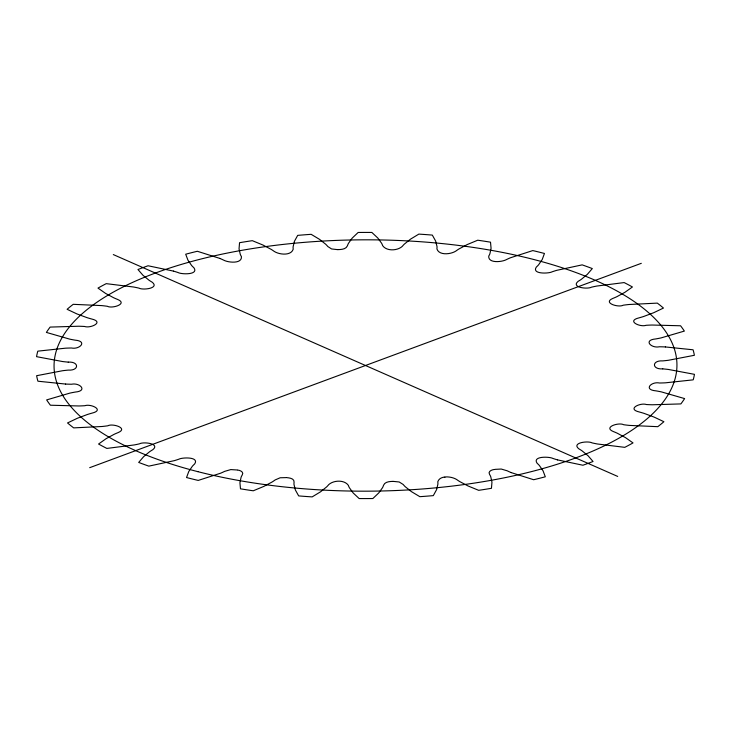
<?xml version="1.0" encoding="UTF-8"?>
<svg xmlns="http://www.w3.org/2000/svg" width="731" height="731" viewBox="0 0 731 731"><rect width="100%" height="100%" fill="white"/><g stroke="black" fill="none" stroke-linecap="round" stroke-linejoin="round"><path stroke-width="1.1" d="M89.694 467.676L641.306 263.324M494.969 469.366L501.247 469.046L507.241 470.81A69.591 28.08 -0.1 0 0 511.188 472.601M494.503 469.466C492.137 469.613 487.54 471.34 489.56 474.401A69.591 28.08 -0.1 0 1 490.757 476.749L491.954 482.186L491.451 488.299A329.763 133.069 -0.1 0 1 478.677 490.327L468.068 485.969L459.845 481.647A69.591 28.08 -0.1 0 1 456.774 479.591C451.685 476.265 439.907 474.986 437.778 481.811A69.591 28.08 -0.1 0 1 437.887 484.214L436.59 489.651L433.309 495.627A329.763 133.069 -0.1 0 1 419.841 496.678L411.398 491.607L405.285 486.745A69.591 28.08 -0.1 0 1 403.21 484.498L399.208 481.985L393.077 481.363M444.384 477.389L444.887 477.334M337.923 249.636C341.249 249.499 346.019 249.381 347.463 245.726A69.591 28.08 -0.1 0 1 348.449 243.359L352.205 238.105L358.144 232.467A329.763 133.069 -0.1 0 1 371.851 232.44L377.836 238.05L381.628 243.286A69.591 28.08 -0.1 0 1 382.642 245.653C386.635 251.4 397.417 250.852 402.315 246.347A69.591 28.08 -0.1 0 1 404.371 244.09L410.447 239.201L418.845 234.103A329.763 133.069 -0.1 0 1 432.323 235.09L435.649 241.056L436.992 246.484A69.591 28.08 -0.1 0 1 436.91 248.887C439.029 255.722 450.863 254.37 455.916 251.035A69.591 28.08 -0.1 0 1 458.967 248.96L467.155 244.602L477.736 240.207A329.763 133.069 -0.1 0 1 490.519 242.18L491.068 248.293L489.916 253.73A69.591 28.08 -0.1 0 1 488.737 256.088C487.988 263.471 501.749 262.146 506.437 259.606A69.591 28.08 -0.1 0 1 510.375 257.796L532.798 250.578A329.763 133.069 -0.1 0 1 544.458 253.465L542.219 259.523L538.61 264.786A69.591 28.08 -0.1 0 1 536.38 267.016C531.282 274.28 548.579 273.732 552.161 271.795A69.591 28.08 -0.1 0 1 556.858 270.306L582.168 264.869A329.763 133.069 -0.1 0 1 592.311 268.569L587.349 274.353L581.401 279.269A69.591 28.08 -0.1 0 1 578.194 281.298C570.582 287.402 587.422 289.503 591.534 287.164A69.591 28.08 -0.1 0 1 596.816 286.049L624.155 282.577A329.763 133.069 -0.1 0 1 632.434 286.972L624.923 292.299L616.845 296.695A69.591 28.08 -0.1 0 1 612.77 298.449C602.362 302.835 618.517 307.888 623.196 305.211A69.591 28.08 -0.1 0 1 628.898 304.507L657.333 303.118A329.763 133.069 -0.1 0 1 663.465 308.053L653.669 312.731L643.728 316.459A69.591 28.08 -0.1 0 1 638.931 317.884C626.038 321.019 640.265 327.433 646.094 325.304A69.591 28.08 -0.1 0 1 652.015 325.03L680.579 325.779A329.763 133.069 -0.1 0 1 684.353 331.088L661.144 337.886A69.591 28.08 -0.1 0 1 655.771 338.937C642.924 340.034 651.138 348.586 659.435 346.768A69.591 28.08 -0.1 0 1 665.374 346.942M392.821 481.373C389.559 481.51 384.926 481.702 383.537 485.274A69.591 28.08 -0.1 0 1 382.551 487.641L378.795 492.895L372.856 498.533A329.763 133.069 -0.1 0 1 359.149 498.56L353.164 492.95L349.372 487.714A69.591 28.08 -0.1 0 1 348.358 485.347C344.347 479.618 333.592 480.139 328.685 484.653A69.591 28.08 -0.1 0 1 326.629 486.91L320.553 491.799L312.155 496.897A329.763 133.069 -0.1 0 1 298.677 495.91L295.351 489.944L294.008 484.516A69.591 28.08 -0.1 0 1 294.09 482.113C294.355 478.522 289.613 477.919 286.963 477.654M337.658 249.646L331.582 248.951L327.78 246.502A69.591 28.08 -0.1 0 0 325.715 244.255L319.602 239.393L311.159 234.322A329.763 133.069 -0.1 0 0 297.691 235.373L294.41 241.349L293.113 246.786A69.591 28.08 -0.1 0 0 293.213 249.189C291.075 255.996 279.315 254.735 274.216 251.409A69.591 28.08 -0.1 0 0 271.155 249.353L262.932 245.031L252.323 240.673A329.763 133.069 -0.1 0 0 239.549 242.701L239.046 248.814L240.243 254.251A69.591 28.08 -0.1 0 0 241.431 256.599C242.162 263.955 228.483 262.712 223.759 260.19A69.591 28.08 -0.1 0 0 219.812 258.399M665.374 346.942L693.089 349.793A329.763 133.069 -0.1 0 1 694.377 355.293L668.481 360.264A69.591 28.08 -0.1 0 1 662.734 360.895C651.668 360.182 651.696 369.648 662.761 368.872M65.626 384.058L37.911 381.207A329.763 133.069 -0.1 0 1 36.623 375.707L62.519 370.736A69.591 28.08 -0.1 0 1 68.266 370.105C79.35 370.827 79.286 361.361 68.239 362.128M286.461 477.599L280.147 477.772L275.084 479.965A69.591 28.08 -0.1 0 1 272.033 482.04L263.845 486.398L253.264 490.793A329.763 133.069 -0.1 0 1 240.481 488.82L239.932 482.707L241.084 477.27A69.591 28.08 -0.1 0 1 242.263 474.912C244.2 472.062 240.042 470.234 237.749 470.088M237.283 469.996L230.786 469.585L224.563 471.394A69.591 28.08 -0.1 0 1 220.625 473.204L198.202 480.422A329.763 133.069 -0.1 0 1 186.542 477.535L188.781 471.477L192.39 466.214A69.591 28.08 -0.1 0 1 194.62 463.984C199.737 456.756 182.403 457.25 178.839 459.205A69.591 28.08 -0.1 0 1 174.142 460.694L148.832 466.131A329.763 133.069 -0.1 0 1 138.689 462.431L143.651 456.647L149.599 451.731A69.591 28.08 -0.1 0 1 152.806 449.702C160.454 443.644 143.559 441.46 139.466 443.836A69.591 28.08 -0.1 0 1 134.184 444.951L106.845 448.423A329.763 133.069 -0.1 0 1 98.566 444.028L106.077 438.701L114.155 434.305A69.591 28.08 -0.1 0 1 118.23 432.551C128.638 428.165 112.483 423.112 107.804 425.789A69.591 28.08 -0.1 0 1 102.102 426.493L73.667 427.882A329.763 133.069 -0.1 0 1 67.535 422.947L77.331 418.269L87.272 414.541A69.591 28.08 -0.1 0 1 92.069 413.116C104.935 410.018 90.745 403.549 84.906 405.696A69.591 28.08 -0.1 0 1 78.985 405.97L50.421 405.221A329.763 133.069 -0.1 0 1 46.647 399.912L69.856 393.114A69.591 28.08 -0.1 0 1 75.229 392.063C88.104 390.966 79.862 382.414 71.565 384.232A69.591 28.08 -0.1 0 1 65.626 384.058M173.43 271.1L148.073 265.764A329.763 133.069 -0.1 0 0 137.958 269.511L142.965 275.276L148.95 280.165A69.591 28.08 -0.1 0 0 152.167 282.184C159.897 288.215 142.965 290.463 138.881 288.105A69.591 28.08 -0.1 0 0 133.59 287.009L106.223 283.655A329.763 133.069 -0.1 0 0 97.981 288.087L105.529 293.378L113.634 297.736A69.591 28.08 -0.1 0 0 117.728 299.482C128.135 303.804 112.071 308.948 107.347 306.28A69.591 28.08 -0.1 0 0 101.646 305.595L73.201 304.324A329.763 133.069 -0.1 0 0 67.106 309.295L76.938 313.928L86.907 317.61A69.591 28.08 -0.1 0 0 91.713 319.018C104.615 322.051 90.47 328.603 84.604 326.474A69.591 28.08 -0.1 0 0 78.683 326.227L50.128 327.086A329.763 133.069 -0.1 0 0 46.391 332.413L69.655 339.12A69.591 28.08 -0.1 0 0 75.028 340.143C87.875 341.176 79.752 349.774 71.428 347.993A69.591 28.08 -0.1 0 0 65.498 348.184L37.793 351.154A329.763 133.069 -0.1 0 0 36.55 356.664L62.482 361.525A69.591 28.08 -0.1 0 0 68.239 362.128M557.57 459.9L582.927 465.236A329.763 133.069 -0.1 0 0 593.042 461.489L588.035 455.724L582.05 450.835A69.591 28.08 -0.1 0 0 578.833 448.816C571.139 442.767 588.016 440.555 592.119 442.895A69.591 28.08 -0.1 0 0 597.41 443.991L624.777 447.345A329.763 133.069 -0.1 0 0 633.019 442.913L625.471 437.622L617.366 433.264A69.591 28.08 -0.1 0 0 613.272 431.518C602.837 427.187 618.947 422.052 623.653 424.72A69.591 28.08 -0.1 0 0 629.354 425.405L657.799 426.676A329.763 133.069 -0.1 0 0 663.894 421.705L654.062 417.072L644.093 413.39A69.591 28.08 -0.1 0 0 639.287 411.982C626.394 408.931 640.52 402.406 646.396 404.526A69.591 28.08 -0.1 0 0 652.317 404.773L680.872 403.914A329.763 133.069 -0.1 0 0 684.609 398.587L661.345 391.88A69.591 28.08 -0.1 0 0 655.972 390.857C643.106 389.797 651.239 381.235 659.572 383.007A69.591 28.08 -0.1 0 0 665.502 382.816L693.207 379.846A329.763 133.069 -0.1 0 0 694.45 374.336L668.518 369.475A69.591 28.08 -0.1 0 0 662.761 368.872M219.812 258.399L197.333 251.272A329.763 133.069 -0.1 0 0 185.692 254.214L187.986 260.254L191.632 265.508A69.591 28.08 -0.1 0 0 193.879 267.729C199.088 274.938 181.681 274.509 178.126 272.572A69.591 28.08 -0.1 0 0 173.43 271.1M511.188 472.601L533.667 479.728A329.763 133.069 -0.1 0 0 545.308 476.786L543.014 470.746L539.368 465.492A69.591 28.08 -0.1 0 0 537.121 463.271C531.976 456.034 549.273 456.51 552.874 458.428A69.591 28.08 -0.1 0 0 557.57 459.9M113.296 254.571L617.704 476.429M197.891 471.669A311.443 125.677 -0.1 0 0 676.632 370.663A311.443 125.677 -0.1 0 0 221.977 254.169A311.443 125.677 -0.1 0 0 197.891 471.669"/></g></svg>
